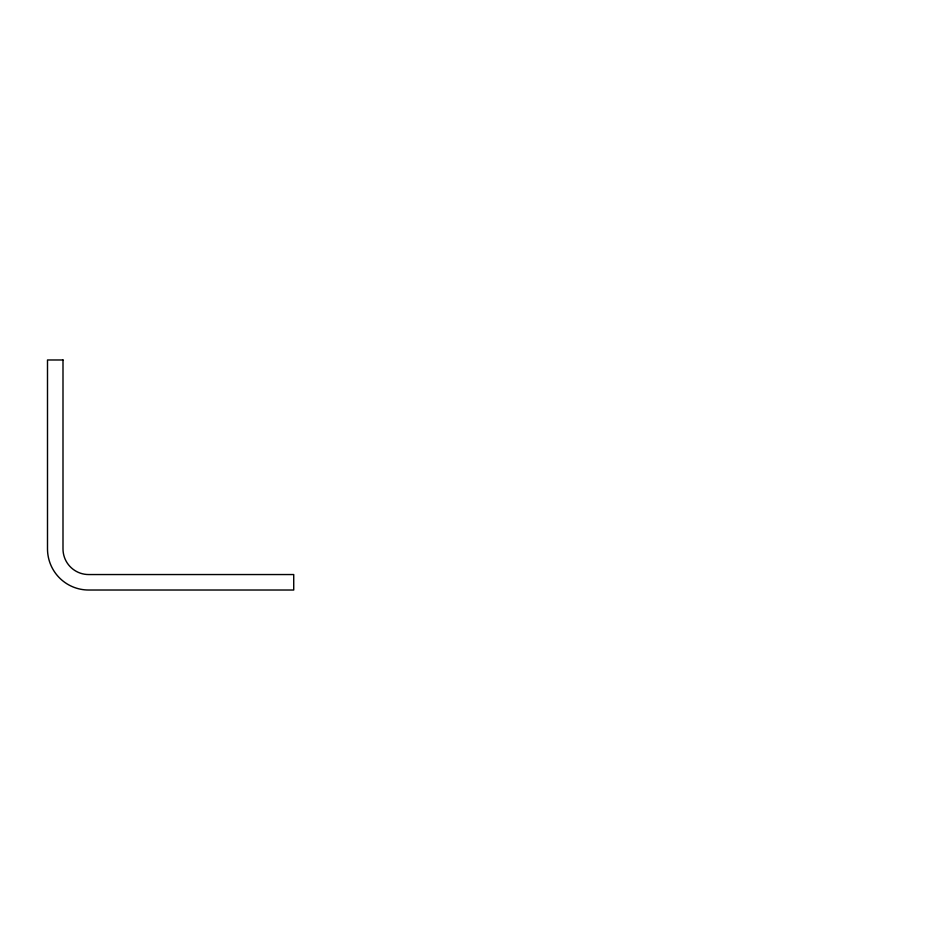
<?xml version="1.0" encoding="UTF-8"?>
<svg xmlns="http://www.w3.org/2000/svg" width="950" height="950" viewBox="0 0 950 950"><rect width="100%" height="100%" fill="white"/><g stroke="black" fill="none" stroke-linecap="round" stroke-linejoin="round"><path stroke-width="1.43" d="M62.997 359.979L47.5 359.979L47.5 548.874A41.159 41.159 0 0 0 88.659 590.021L293.728 590.021L293.728 574.548L88.659 574.548A25.662 25.662 0 0 1 62.997 548.886L62.997 359.979"/></g></svg>
